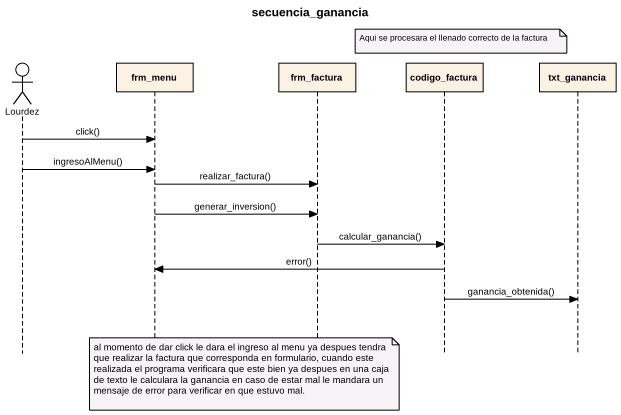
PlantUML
@startuml
title secuencia_ganancia
hide footbox
actor Lourdez
participant frm_menu
participant frm_factura
participant codigo_factura
participant txt_ganancia

note over codigo_factura : Aqui se procesara el llenado correcto de la factura
Lourdez -> frm_menu : click()
Lourdez -> frm_menu : ingresoAlMenu()
frm_menu -> frm_factura : realizar_factura()
frm_menu -> frm_factura : generar_inversion()
frm_factura -> codigo_factura : calcular_ganancia()
codigo_factura -> frm_menu : error()
codigo_factura -> txt_ganancia : ganancia_obtenida()
note over frm_factura : al momento de dar click le dara el ingreso al menu ya despues tendra que realizar la factura que corresponda en formulario, cuando este realizada el programa verificara que este bien ya despues en una caja de texto le calculara la ganancia en caso de estar mal le mandara un mensaje de error para verificar en que estuvo mal.
@enduml
